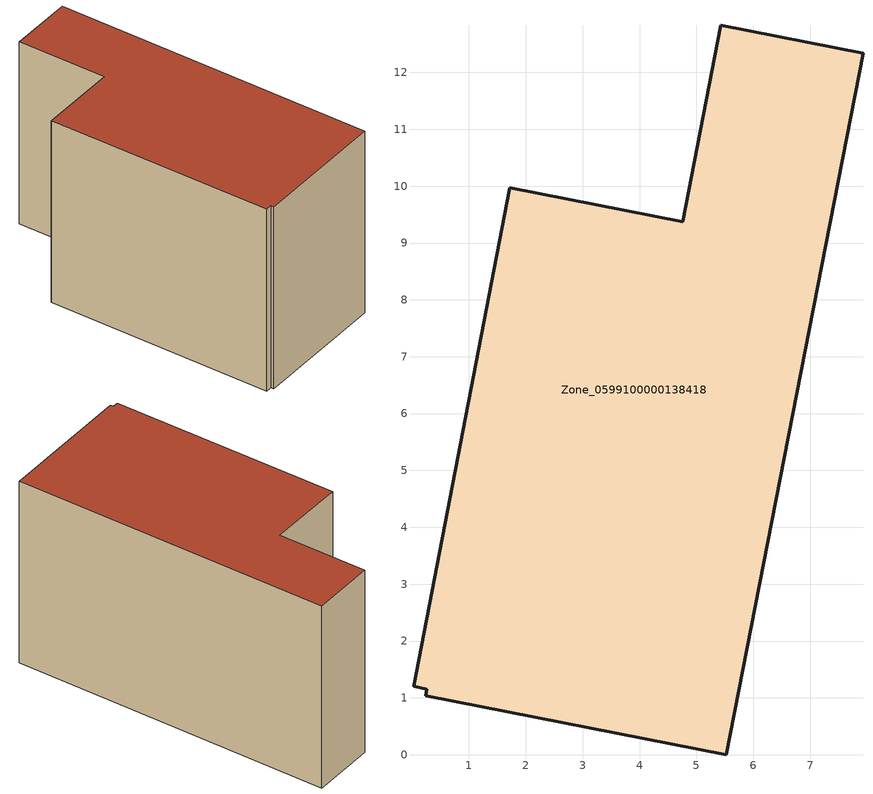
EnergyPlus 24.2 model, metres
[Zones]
Zone_0599100000138418
 floor ground (C_G): 0.24,1.03 0.26,1.16 0.02,1.2 1.72,9.97 4.76,9.37 5.43,12.83 7.93,12.34 5.52,0 z0
 wall outside (C_F): 5.52,0 7.93,12.34 5.43,12.83 4.76,9.37 1.72,9.97 0.02,1.2 0.26,1.16 0.24,1.03 5.52,0 z0:7.63
 roof outside (C_R): 0.26,1.16 0.24,1.03 5.52,0 7.93,12.34 5.43,12.83 4.76,9.37 1.72,9.97 0.02,1.2 z7.63
[BUILDING]
Pand.0599100000138418: North Axis=0; Terrain=City; Loads Convergence Tolerance Value=0.04; Temperature Convergence Tolerance Value=0.4; Solar Distribution=FullExterior; Maximum Number of Warmup Days=25; Minimum Number of Warmup Days=1
[Site:Location]
Rotterdam.The.Hague.AP_ZH_NLD Design_Conditions: Latitude=51.96; Longitude=4.45; Time Zone=1; Elevation=-4.5
[SITE:GROUNDTEMPERATURE:BUILDINGSURFACE]
18, 18, 18, 18, 18, 18, 18, 18, 18, 18, 18, 18
[MATERIAL] Thermal Absorptance=0.9; Solar Absorptance=0.7; Visible Absorptance=0.7
Name | Roughness | Thickness | Conductivity | Density | Specific Heat
G.TI.1975-1991 | MediumSmooth | 0.15 | 0.288461 | 540 | 1210
F.TI.1975-1991 | Rough | 0.3 | 0.230769 | 1920 | 840
R.TI.1975-1991 | MediumRough | 0.2 | 0.153846 | 1500 | 1000
[CONSTRUCTION]
C_G: G.TI.1975-1991
C_F: F.TI.1975-1991
C_R: R.TI.1975-1991
[ZONE]
Zone_0599100000138418: Type=1; Multiplier=1; Ceiling Height=Autocalculate; Volume=Autocalculate; Floor Area=autocalculate; Part of Total Floor Area=Yes
[ZONEINFILTRATION:DESIGNFLOWRATE]
Infil_Zone_0599100000138418: Zone or ZoneList or Space or SpaceList=Zone_0599100000138418; Schedule=AlwaysOn; Design Flow Rate Calculation Method=Flow/Area; Flow Rate per Floor Area=0.003; Constant Term Coefficient=1; Temperature Term Coefficient=0; Velocity Term Coefficient=0; Velocity Squared Term Coefficient=0
[HVACTEMPLATE:ZONE:IDEALLOADSAIRSYSTEM]
Zone_0599100000138418: Maximum Heating Supply Air Temperature=50; Minimum Cooling Supply Air Temperature=13; Maximum Heating Supply Air Humidity Ratio=0.0156; Minimum Cooling Supply Air Humidity Ratio=0.0077; Heating Limit=NoLimit; Cooling Limit=NoLimit; Dehumidification Control Type=ConstantSensibleHeatRatio; Cooling Sensible Heat Ratio=0.7; Dehumidification Setpoint=60; Humidification Control Type=None; Humidification Setpoint=30; Outdoor Air Method=None; Outdoor Air Flow Rate per Person=0.00944; Outdoor Air Flow Rate per Zone Floor Area=0; Outdoor Air Flow Rate per Zone=0; Demand Controlled Ventilation Type=None; Outdoor Air Economizer Type=NoEconomizer; Heat Recovery Type=None; Sensible Heat Recovery Effectiveness=0.7; Latent Heat Recovery Effectiveness=0.65
[ZONECONTROL:THERMOSTAT]
ThermostatControl_Zone_0599100000138418: Zone or ZoneList=Zone_0599100000138418; Control Type Schedule=DualSetpointControlType; Control 1=Thermostat_Zone_0599100000138418; Temperature Difference Between Cutout And Setpoint=0
[THERMOSTATSETPOINT:DUALSETPOINT]
Thermostat_Zone_0599100000138418: Heating Setpoint Temperature Schedule=HeatingSetpoint_Zone_0599100000138418; Cooling Setpoint Temperature Schedule=CoolingSetpoint_Zone_0599100000138418
[SCHEDULE:COMPACT]
HeatingSetpoint_Zone_0599100000138418: Through: 12/31, For: AllDays, Until: 24:00, 21
CoolingSetpoint_Zone_0599100000138418: Through: 12/31, For: AllDays, Until: 24:00, 24
DualSetpointControlType: Through: 12/31, For: AllDays, Until: 24:00, 4
AlwaysOn: Through: 12/31, For: AllDays, Until: 24:00, 1
